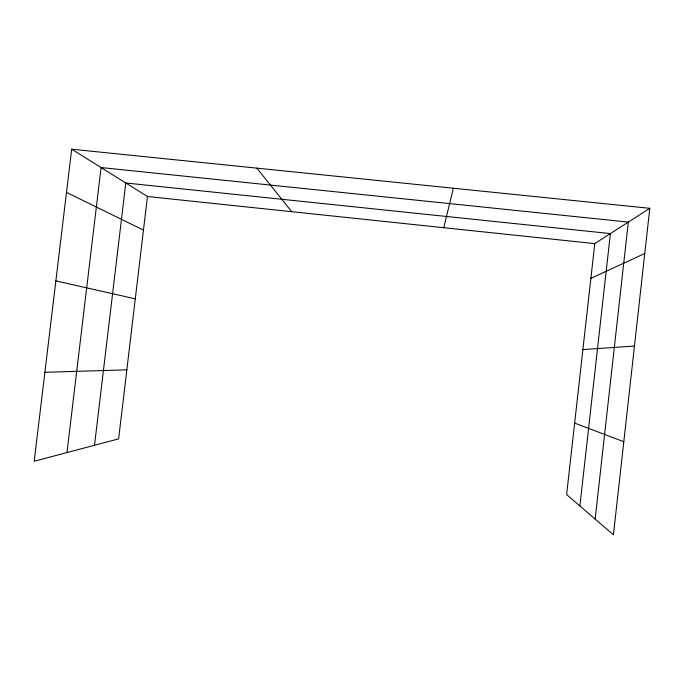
<?xml version="1.0" encoding="UTF-8"?>
<svg xmlns="http://www.w3.org/2000/svg" width="684" height="684" viewBox="0 0 684 684"><rect width="100%" height="100%" fill="white"/><g stroke="black" fill="none" stroke-linecap="round" stroke-linejoin="round"><path stroke-width="1.03" d="M595.148 519.088L628.322 222.086L101.078 167.554L66.981 452.569M649.8 208.312L613.428 534.794L566.626 494.592L594.772 243.607L649.8 208.312L71.683 149.206L34.2 461.264L118.631 438.871L147.453 196.505L71.683 149.206M579.895 505.989L610.393 233.586L125.796 182.987L94.512 445.267M443.762 227.704L453.347 188.228M590.873 278.379L644.764 253.499M582.888 349.575L634.453 346.07M44.887 372.301L126.839 369.83M147.453 196.505L594.772 243.607M55.866 280.893L135.278 298.84M574.645 423.088L623.799 441.71M66.493 192.409L143.46 230.089M256.868 168.136L291.717 211.689"/></g></svg>
